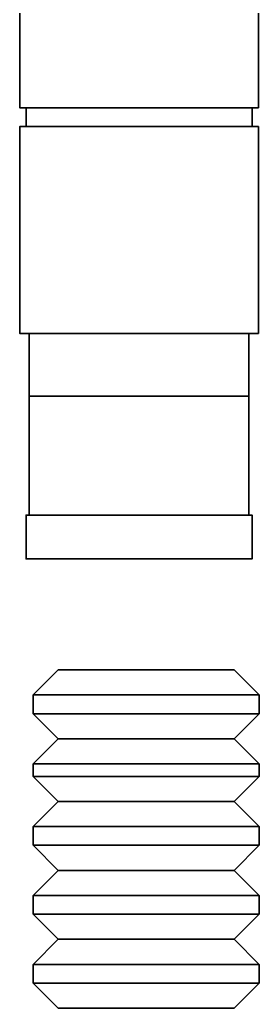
# Model space of a CAD drawing. Header units: millimetres. Extents: x -1 to 401, y -1 to 567.
# Drawn here: x 9.7 to 47.8, y 185.8 to 343.5 of the extents above; entities that cross this region are included whole.
import ezdxf

# ---------------------------------------------------------------- set-up
doc = ezdxf.new("R2010")
doc.units = ezdxf.units.MM
doc.header["$MEASUREMENT"] = 0
doc.layers.add('Visible', color=6, linetype='Continuous', lineweight=35)

msp = doc.modelspace()

# ---------------------------------------------------------------- linework, layer by layer
at = {"layer": 'Visible'}
for p, q in [((11.83977, 235.81276), (15.83977, 239.81276)), ((15.83977, 239.81276), (43.83977, 239.81276)), ((43.83977, 239.81276), (47.83977, 235.81276)), ((29.83977, 235.81276), (11.83977, 235.81276)), ((11.83977, 235.81276), (11.83977, 232.81276)), ((29.83977, 235.81276), (47.83977, 235.81276)), ((47.83977, 235.81276), (47.83977, 232.81276)), ((29.83977, 232.81276), (11.83977, 232.81276)), ((11.83977, 232.81276), (15.83977, 228.81276)), ((29.83977, 232.81276), (47.83977, 232.81276)), ((43.83977, 228.81276), (47.83977, 232.81276)), ((11.83977, 224.81276), (15.83977, 228.81276)), ((15.83977, 228.81276), (43.83977, 228.81276)), ((15.83977, 228.81276), (43.83977, 228.81276)), ((43.83977, 228.81276), (47.83977, 224.81276)), ((29.83977, 224.81276), (11.83977, 224.81276)), ((11.83977, 224.81276), (11.83977, 222.81276)), ((29.83977, 224.81276), (47.83977, 224.81276)), ((47.83977, 224.81276), (47.83977, 222.81276)), ((29.83977, 222.81276), (11.83977, 222.81276)), ((11.83977, 222.81276), (15.83977, 218.81276)), ((29.83977, 222.81276), (47.83977, 222.81276)), ((43.83977, 218.81276), (47.83977, 222.81276)), ((11.83977, 214.81276), (15.83977, 218.81276)), ((15.83977, 218.81276), (43.83977, 218.81276)), ((15.83977, 218.81276), (43.83977, 218.81276)), ((43.83977, 218.81276), (47.83977, 214.81276)), ((29.83977, 214.81276), (11.83977, 214.81276)), ((11.83977, 214.81276), (11.83977, 211.81276)), ((29.83977, 214.81276), (47.83977, 214.81276)), ((47.83977, 214.81276), (47.83977, 211.81276)), ((29.83977, 211.81276), (11.83977, 211.81276)), ((11.83977, 211.81276), (15.83977, 207.81276)), ((29.83977, 211.81276), (47.83977, 211.81276)), ((43.83977, 207.81276), (47.83977, 211.81276)), ((11.83977, 203.81276), (15.83977, 207.81276)), ((15.83977, 207.81276), (43.83977, 207.81276)), ((15.83977, 207.81276), (43.83977, 207.81276)), ((43.83977, 207.81276), (47.83977, 203.81276)), ((29.83977, 203.81276), (11.83977, 203.81276)), ((11.83977, 203.81276), (11.83977, 200.81276)), ((29.83977, 203.81276), (47.83977, 203.81276)), ((47.83977, 203.81276), (47.83977, 200.81276)), ((29.83977, 200.81276), (11.83977, 200.81276)), ((11.83977, 200.81276), (15.83977, 196.81276)), ((29.83977, 200.81276), (47.83977, 200.81276)), ((43.83977, 196.81276), (47.83977, 200.81276)), ((11.83977, 192.81276), (15.83977, 196.81276)), ((15.83977, 196.81276), (43.83977, 196.81276)), ((15.83977, 196.81276), (43.83977, 196.81276)), ((43.83977, 196.81276), (47.83977, 192.81276)), ((29.83977, 192.81276), (11.83977, 192.81276)), ((11.83977, 192.81276), (11.83977, 189.81276)), ((29.83977, 192.81276), (47.83977, 192.81276)), ((47.83977, 192.81276), (47.83977, 189.81276)), ((29.83977, 189.81276), (11.83977, 189.81276)), ((11.83977, 189.81276), (15.83977, 185.81276)), ((29.83977, 189.81276), (47.83977, 189.81276)), ((43.83977, 185.81276), (47.83977, 189.81276)), ((15.83977, 185.81276), (43.83977, 185.81276))]:
    msp.add_line(p, q, dxfattribs=at)
for points in [[(9.70301, 382.49594), (9.70301, 329.49594), (10.70301, 329.49594), (10.70301, 326.49594), (9.70301, 326.49594), (9.70301, 293.49594), (11.20301, 293.49594), (11.20301, 264.49594), (10.70301, 264.49594), (10.70301, 257.49594), (46.70301, 257.49594), (46.70301, 264.49594), (46.20301, 264.49594), (46.20301, 293.49594), (47.70301, 293.49594), (47.70301, 326.49594), (46.70301, 326.49594), (46.70301, 329.49594), (47.70301, 329.49594), (47.70301, 382.49594)], [(47.70301, 382.49594), (47.70301, 329.49594), (9.70301, 329.49594), (10.70301, 329.49594), (10.70301, 326.49594), (9.70301, 326.49594), (47.70301, 326.49594), (47.70301, 293.49594), (9.70301, 293.49594), (11.20301, 293.49594), (11.20301, 283.49594), (46.20301, 283.49594), (46.20301, 264.49594), (11.20301, 264.49594), (11.20301, 293.49594), (9.70301, 293.49594), (9.70301, 326.49594), (46.70301, 326.49594), (46.70301, 329.49594), (47.70301, 329.49594), (47.70301, 382.49594)]]:
    msp.add_lwpolyline(points, dxfattribs=at)

doc.saveas('drawing.dxf')
